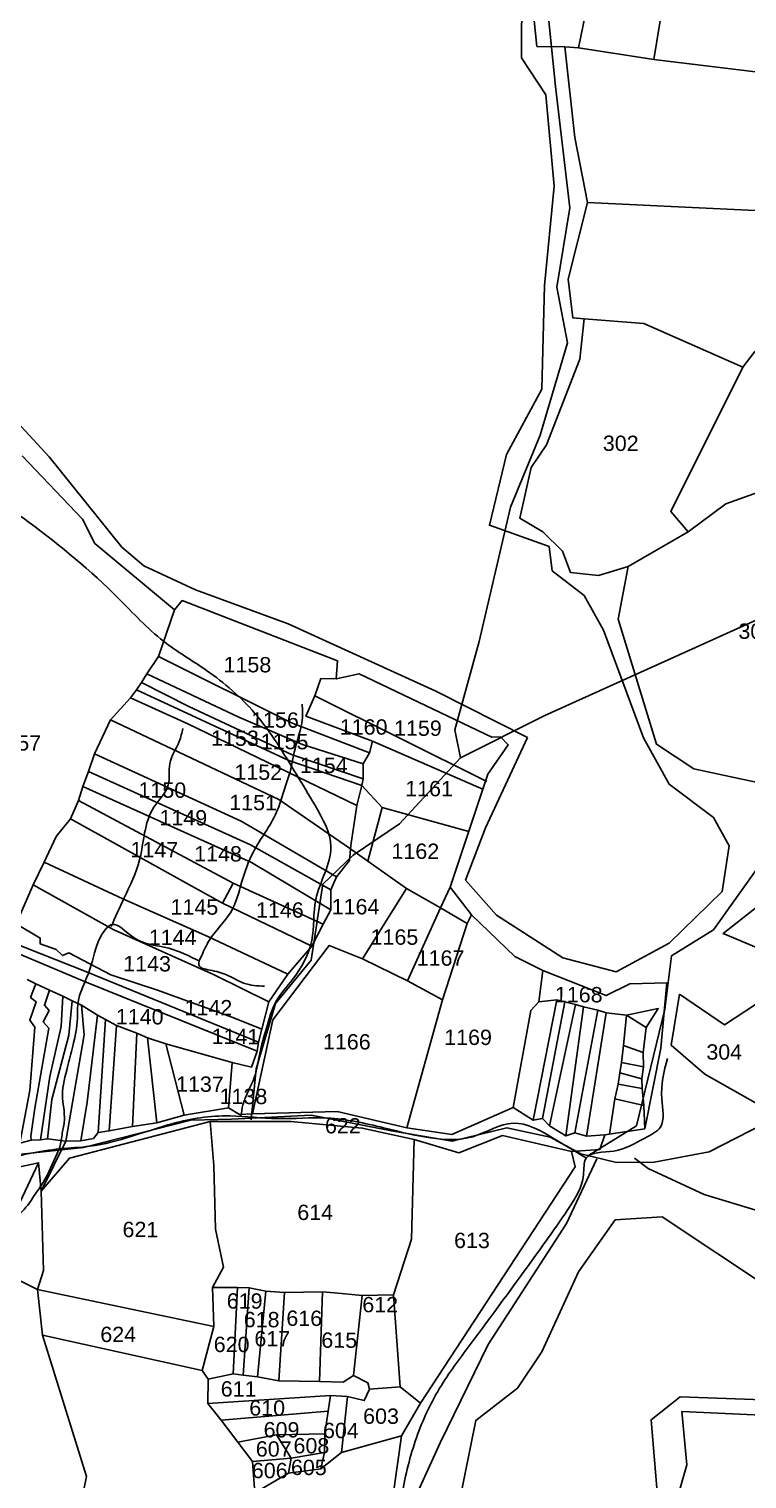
# Model space of a CAD drawing. Header units: inches. Extents: x 179671 to 186598, y 1613440 to 1621634.
# Drawn here: x 181437 to 182138, y 1617026 to 1618443 of the extents above; entities that cross this region are included whole.
import ezdxf
from ezdxf.enums import TextEntityAlignment as Align

# ---------------------------------------------------------------- set-up
doc = ezdxf.new("R2010")
doc.units = ezdxf.units.IN
doc.header["$LTSCALE"] = 15
doc.header["$MEASUREMENT"] = 0
for name, color, linetype in [('HILLS', 3, 'Continuous'), ('PLOT', 7, 'Continuous'), ('PLOT NO', 7, 'Continuous'), ('ROAD', 1, 'Continuous'), ('STREAM', 4, 'Continuous')]:
    doc.layers.add(name, color=color, linetype=linetype)
doc.styles.get("Standard").update_dxf_attribs({"font": 'arial.ttf'})

msp = doc.modelspace()

# ---------------------------------------------------------------- linework, layer by layer
at = {"layer": 'HILLS'}
for points in [[(181924, 1617750.5), (181834.3, 1617796), (181690.1, 1617861.6), (181599.7, 1617895), (181549.1, 1617918.4), (181527.7, 1617936.7), (181456.7, 1618024.9), (181397.9, 1618088.5), (181373.2, 1618110.1), (181366.8, 1618165.2), (181330, 1618200.1), (181239.6, 1618256.5), (181202.8, 1618283.6), (181200.8, 1618328.8), (181247.4, 1618541.9)], [(181924, 1617750.5), (181882.7, 1617662.3), (181863.3, 1617611.1), (181893.5, 1617576.9), (181958.5, 1617535.2), (182010.5, 1617521.5), (182062.2, 1617549.6), (182114.1, 1617600), (182120.7, 1617644.6), (182105.6, 1617672.4), (182062.2, 1617704.9), (182037, 1617750.4), (181998, 1617855.5), (181979.1, 1617889.5), (181947.8, 1617913.6), (181944.9, 1617937.2), (181886.6, 1617958.1), (181903.4, 1618027.3), (181937.8, 1618091), (181940.5, 1618192.4), (181950, 1618289.5), (181941.7, 1618378.9), (181918.1, 1618415.1), (181918.4, 1618483.6)], [(182162, 1617210.9), (182055.4, 1617282.1), (182009.6, 1617279.1), (181973.5, 1617228.2), (181937.9, 1617150.1), (181914, 1617114.4), (181873.3, 1617083), (181846.3, 1616949.2), (181839.9, 1616763), (181859.3, 1616613.5), (181904.4, 1616431), (181923.2, 1616368.1), (181888.7, 1616321.6), (181855.7, 1616228.3), (181851.1, 1616143.6)], [(182163.3, 1616864.8), (182125.4, 1616872.8), (182076.7, 1616959.7), (182050.1, 1617016.6), (182044.6, 1617083.5), (182073.1, 1617106), (182171.6, 1617102.4)]]:
    msp.add_lwpolyline(points, dxfattribs=at)
at = {"layer": 'PLOT'}
for points in [[(182047.2, 1618413.4), (182056.4, 1618469.1), (182069.1, 1618476.7), (182070.5, 1618493.1), (182150.8, 1618478.5), (182153.8, 1618492.9), (182176.5, 1618493.1), (182179.4, 1618518.5), (182183, 1618533), (182199, 1618587.3)], [(181973.8, 1618424.8), (181988.9, 1618499.6), (181914.3, 1618513)], [(181926.2, 1618493.5), (181933, 1618426.2), (181960.4, 1618425.7), (181970.1, 1618337.2), (181982.5, 1618273.7), (181963.5, 1618198.6), (181968, 1618160.9), (181979.1, 1618159.8), (181974.9, 1618120.5), (181942.5, 1618036.6), (181927.4, 1618014.6), (181916.5, 1617964.9), (181938.8, 1617951.5), (181958.1, 1617932.7), (181965.7, 1617911.9), (181993.1, 1617908.8), (182022.2, 1617917.7), (182012.5, 1617866.3), (182049.8, 1617743.9), (182086.4, 1617719.9), (182178.8, 1617700.2)], [(182428.8, 1618290.1), (182401.1, 1618285.1), (182272.2, 1618348.7), (182187.5, 1618370.4), (182184.1, 1618396.9), (182047.2, 1618413.4), (181973.8, 1618424.8), (181960.4, 1618425.7)], [(181982.5, 1618273.7), (182214.4, 1618262.7), (182222.3, 1618247.9), (182398.5, 1618213.4)], [(182134.1, 1618112.7), (182037.6, 1618155.4), (181979.1, 1618159.8)], [(182080.8, 1617951.7), (182063.9, 1617971.5), (182134.1, 1618112.7), (182145.9, 1618127.8), (182174.4, 1618134.8), (182182.4, 1618155.2), (182281.5, 1618132.2), (182329.9, 1618130.2)], [(181430.4, 1618026), (181489.1, 1617963.9), (181501.4, 1617940.4), (181579, 1617875.4), (181586.5, 1617884.4), (181738.4, 1617825.6), (181737.1, 1617807.9), (181759.4, 1617812.7), (181888.9, 1617750.8), (181897.6, 1617751.2), (181905, 1617743.4), (181885.1, 1617714.6), (181848.2, 1617604.4), (181869, 1617577.1), (181911.5, 1617536.6), (181938.7, 1617522.9), (182000.6, 1617498.2), (182023.7, 1617509.9), (182059.9, 1617510.6), (182054.2, 1617446.9), (182038.4, 1617367.9)], [(182303.5, 1618013.2), (182247, 1617983.3), (182185.8, 1618003.6), (182117.7, 1617978.9), (182080.8, 1617951.7), (182022.2, 1617917.7)], [(181579, 1617875.4), (181563.6, 1617829.7), (181551.9, 1617812.7), (181546.7, 1617804.3), (181542.1, 1617797.3), (181536.1, 1617789.5), (181516.5, 1617768), (181501, 1617734.5), (181495.2, 1617717.3), (181489.5, 1617702.7), (181485.3, 1617688.9), (181477.4, 1617671.1), (181463.5, 1617653.9), (181451.8, 1617628.8), (181441.1, 1617606.7), (181424.5, 1617568.4)], [(181769.4, 1617735.7), (181693.3, 1617765), (181563.6, 1617829.7)], [(181551.9, 1617812.7), (181641.9, 1617770.4), (181704.1, 1617743.7), (181763.5, 1617724.7)], [(181435.1, 1617514.1), (181443.7, 1617509.6), (181457.1, 1617503.5), (181470.1, 1617497.7), (181479.2, 1617493.1), (181488.2, 1617488.9), (181504, 1617479.1), (181511.7, 1617474.9), (181522.3, 1617468.9), (181542.3, 1617461.4), (181552.7, 1617457.1), (181570.6, 1617451.1), (181635.5, 1617432.8), (181654.4, 1617428.3), (181659.7, 1617443.9), (181661.2, 1617452.7), (181664.3, 1617465.3), (181671.3, 1617492.3), (181689.9, 1617519.3), (181713.2, 1617546.5), (181724.4, 1617568.1), (181731.8, 1617582), (181731.7, 1617601.7), (181737.3, 1617614.2), (181750, 1617630.2), (181751.2, 1617645.1), (181757, 1617684), (181762.1, 1617703.8), (181763.5, 1617710.2), (181763.5, 1617724.7), (181769.4, 1617735.7), (181772.5, 1617747.1), (181707.4, 1617771.5), (181716, 1617791.4), (181722.1, 1617808.3), (181737.1, 1617807.9)], [(181542.1, 1617797.3), (181690.9, 1617728.2), (181762.1, 1617703.8)], [(181763.5, 1617710.2), (181693.9, 1617733.6), (181593, 1617781), (181546.7, 1617804.3)], [(181757, 1617684), (181592.2, 1617764.1), (181536.1, 1617789.5)], [(181716, 1617791.4), (181884, 1617707.6)], [(181681, 1617689.9), (181516.5, 1617768)], [(181772.5, 1617747.1), (181881, 1617699.9)], [(181501, 1617734.5), (181644.2, 1617668.7), (181737.3, 1617614.2)], [(181731.7, 1617601.7), (181653.3, 1617645.5), (181495.2, 1617717.3)], [(181489.5, 1617702.7), (181654.4, 1617628.4), (181731.8, 1617582)], [(181768, 1617629.8), (181782, 1617682.2), (181762.1, 1617703.8)], [(181724.4, 1617568.1), (181636.3, 1617608.2), (181485.3, 1617688.9)], [(181864.8, 1617568.6), (181838.8, 1617584.2), (181805.6, 1617602.9), (181768, 1617629.8), (181750.1, 1617642.4), (181681, 1617689.9)], [(181782, 1617682.2), (181866.7, 1617658.8)], [(181477.4, 1617671.1), (181625.8, 1617588.7), (181713.2, 1617546.5)], [(181689.9, 1617519.3), (181611.6, 1617556), (181528.6, 1617593), (181451.8, 1617628.8)], [(181441.1, 1617606.7), (181519.3, 1617562.8), (181617.9, 1617518.4), (181671.3, 1617492.3)], [(181636.3, 1617608.2), (181625.8, 1617588.7)], [(181762.8, 1617534.1), (181805.6, 1617602.9)], [(181848.2, 1617604.4), (181838.8, 1617584.2), (181806.7, 1617512.7)], [(182148.4, 1617585.3), (182114.9, 1617558.8), (182159.9, 1617540.2)], [(181664.3, 1617465.3), (181636.1, 1617476.7), (181562.5, 1617503.6), (181517, 1617518.5), (181475.8, 1617540), (181469.6, 1617537.3), (181463.5, 1617543.2), (181447.8, 1617549), (181447.9, 1617554.5), (181424.5, 1617568.4)], [(181655.4, 1617382.7), (181675, 1617474.5), (181730.1, 1617547.1), (181762.8, 1617534.1), (181806.7, 1617512.7), (181840.9, 1617494), (181864.8, 1617568.6), (181869, 1617577.1)], [(181659.7, 1617443.9), (181491.2, 1617512), (181416.3, 1617543.8)], [(181419.8, 1617550.5), (181493, 1617521.6), (181661.2, 1617452.7)], [(182072.4, 1617499.5), (182116.1, 1617469.6), (182156.9, 1617496.5), (182163.5, 1617496.4), (182186, 1617502.3), (182421.8, 1617548.3)], [(181938.7, 1617522.9), (181935, 1617492.3), (181927.2, 1617483.8), (181910, 1617388.9)], [(181427.9, 1617354), (181437.8, 1617405.6), (181442.8, 1617467.3), (181437.8, 1617474.1), (181444, 1617492), (181438.5, 1617496.5), (181443.7, 1617509.6)], [(181457.1, 1617503.5), (181452.1, 1617489), (181456.6, 1617483.7), (181450.8, 1617472.6), (181456.3, 1617466.5), (181442.7, 1617388.3), (181438.9, 1617360.7), (181439.2, 1617356.8)], [(181448.2, 1617357.3), (181457.2, 1617419.1), (181468.5, 1617468), (181470.1, 1617497.7)], [(182072.4, 1617499.5), (182064.2, 1617449.9), (182097, 1617421.3), (182148.9, 1617392.1), (182170.3, 1617394), (182198, 1617403.6), (182162.8, 1617492.4)], [(181479.2, 1617493.1), (181476, 1617459.7), (181459.4, 1617396.6), (181455.1, 1617358.1)], [(181473.1, 1617355.8), (181490.9, 1617459.8), (181488.2, 1617488.9)], [(181805.9, 1617369), (181840.9, 1617494)], [(181929.4, 1617376.4), (181952.4, 1617494)], [(181935, 1617492.3), (181952.4, 1617494), (181960.2, 1617492.3), (181970.6, 1617489.7), (181978.4, 1617487.4), (181992.4, 1617483.9), (182000.7, 1617481.5), (182020.7, 1617479.1), (182051.6, 1617485.5), (182039.9, 1617467), (182036.7, 1617442.6), (182037.2, 1617428.6), (182035.4, 1617416.9), (182036, 1617407.4), (182037.6, 1617390.7), (182038.4, 1617367.9)], [(181960.2, 1617492.3), (181938.5, 1617378)], [(181945.2, 1617371), (181970.6, 1617489.7)], [(181978.4, 1617487.4), (181961.3, 1617361.1)], [(181970.1, 1617364.2), (181992.4, 1617483.9)], [(181504, 1617479.1), (181493.7, 1617394), (181487.5, 1617356.1)], [(181504.5, 1617364.5), (181511.7, 1617474.9)], [(181522.3, 1617468.9), (181515.4, 1617365.9)], [(182000.7, 1617481.5), (181981.6, 1617360.8)], [(182004, 1617362.9), (182009.2, 1617397.4), (182012.3, 1617411.6), (182014, 1617422.7), (182015.7, 1617433), (182017.7, 1617449.6), (182020.7, 1617479.1), (182039.9, 1617467)], [(181538.2, 1617370.4), (181542.3, 1617461.4)], [(181552.7, 1617457.1), (181561.7, 1617373.8)], [(181588.5, 1617381.5), (181570.6, 1617451.1)], [(182036.7, 1617442.6), (182017.7, 1617449.6)], [(181635.5, 1617432.8), (181631.8, 1617388.5)], [(182015.7, 1617433), (182037.2, 1617428.6)], [(182035.4, 1617416.9), (182014, 1617422.7)], [(182012.3, 1617411.6), (182036, 1617407.4)], [(181427.9, 1617354), (181439.2, 1617356.8), (181448.2, 1617357.3), (181455.1, 1617358.1), (181473.1, 1617355.8), (181487.5, 1617356.1), (181499.9, 1617358.6), (181504.5, 1617364.5), (181515.4, 1617365.9), (181538.2, 1617370.4), (181561.7, 1617373.8), (181588.5, 1617381.5), (181631.8, 1617388.5), (181642.5, 1617382), (181655.4, 1617382.7), (181737.8, 1617384.8), (181805.9, 1617369), (181849.9, 1617362.3), (181910, 1617388.9), (181929.4, 1617376.4), (181938.5, 1617378), (181945.2, 1617371), (181961.3, 1617361.1), (181970.1, 1617364.2), (181981.6, 1617360.8), (181999.3, 1617362.1), (182038.4, 1617367.9)], [(182009.2, 1617397.4), (182037.6, 1617390.7)], [(181101.6, 1616996.1), (181115.8, 1617052.3), (181135.3, 1617057), (181219.8, 1617006.1), (181237.6, 1617036.9), (181292, 1617156.5), (181332.9, 1617199.4), (181394.3, 1617269.3), (181428, 1617296), (181446.4, 1617334.9), (181448.7, 1617307), (181476.6, 1617339.2), (181614, 1617375), (181692.8, 1617375), (181762.5, 1617368.7), (181813.1, 1617357.5), (181856.7, 1617344.4), (181899.4, 1617361.6), (181966.7, 1617345.8), (181994.6, 1617347.8), (181999.3, 1617362.1)], [(181657.4, 1617012.1), (181655.2, 1617042.6), (181640.9, 1617061.5), (181624.6, 1617083.2), (181611.5, 1617099.6), (181611.9, 1617123.2), (181606.1, 1617131.7), (181617.4, 1617174.9), (181616.2, 1617212.8), (181626.8, 1617232.8), (181619.1, 1617269.8), (181617.6, 1617332.1), (181614, 1617375)], [(181606.1, 1617131.7), (181450.2, 1617166.3), (181445.3, 1617210.9), (181451.2, 1617229.5), (181448.7, 1617307), (181473.1, 1617355.8)], [(181813.1, 1617357.5), (181810.6, 1617260.2), (181793.1, 1617205.6), (181799.6, 1617115.8), (181819.5, 1617099.8), (181800.8, 1617067.9), (181792.9, 1617012.3), (181781.1, 1616981.4), (181809.2, 1616845.4), (181793.8, 1616835.1)], [(181819.5, 1617099.8), (181970.5, 1617331), (181966.7, 1617345.8)], [(181446.4, 1617334.9), (181373.7, 1617319.1), (181351, 1617315.5), (181339.1, 1617315.7), (181325.7, 1617315), (181314.8, 1617314.6), (181278.2, 1617331.1), (181218.4, 1617318.1), (181187.5, 1617321), (181149.9, 1617322.6), (181169.1, 1617333.4)], [(181248.9, 1617037.3), (181295.4, 1617138.2), (181322.3, 1617160.2), (181368.6, 1617228.3), (181386, 1617240.5), (181445.3, 1617210.9)], [(181445.3, 1617210.9), (181617.4, 1617174.9)], [(181616.2, 1617212.8), (181640.5, 1617213), (181652.1, 1617212.5), (181652.1, 1617212.5), (181668.3, 1617209.2), (181686.6, 1617208), (181723.7, 1617208.7), (181735.5, 1617207.8), (181762.3, 1617204.9), (181793.1, 1617205.6)], [(181640.5, 1617213), (181636.3, 1617128.5)], [(181636.3, 1617128.5), (181646.3, 1617127.2), (181652.1, 1617212.5)], [(181668.3, 1617209.2), (181660, 1617125.5)], [(181681.1, 1617121.6), (181686.6, 1617208)], [(181723.7, 1617208.7), (181720.6, 1617120.9)], [(181753.9, 1617126.9), (181762.3, 1617204.9)], [(181450.2, 1617166.3), (181493, 1617028.1), (181481.9, 1616972.3), (181470, 1616895.2), (181445.6, 1616706.7)], [(181690.4, 1617031.3), (181692.9, 1617045.9), (181678.6, 1617068.8), (181726, 1617069.9), (181729.2, 1617092.1), (181731.6, 1617107.2), (181748.2, 1617106.3), (181764.4, 1617102.3), (181769.6, 1617113.5), (181767.9, 1617119.8), (181753.9, 1617126.9), (181743.9, 1617120.3), (181720.6, 1617120.9), (181681.1, 1617121.6), (181660, 1617125.5), (181646.3, 1617127.2), (181636.3, 1617128.5), (181611.9, 1617123.2)], [(181769.6, 1617113.5), (181799.6, 1617115.8)], [(181731.6, 1617107.2), (181611.5, 1617099.6)], [(181742.2, 1617051.5), (181748.2, 1617106.3)], [(181624.6, 1617083.2), (181729.2, 1617092.1)], [(182159.1, 1617087.8), (182074.5, 1617091.6), (182079.4, 1617039.4), (182068.3, 1617000.8), (182101.7, 1616988.7), (182113.7, 1616912.5), (182149.5, 1616888.8)], [(181678.6, 1617068.8), (181640.9, 1617061.5)], [(181655.2, 1617042.6), (181692.9, 1617045.9), (181725.6, 1617051.4), (181726, 1617069.9)], [(181800.8, 1617067.9), (181742.2, 1617051.5), (181722.1, 1617035.5), (181690.4, 1617031.3), (181657.4, 1617012.1)], [(181725.6, 1617051.4), (181722.1, 1617035.5)]]:
    msp.add_lwpolyline(points, dxfattribs=at)
at = {"layer": 'ROAD'}
for points in [[(181941.7, 1618480.7), (181951.3, 1618386.9), (181965.2, 1618268.3), (181952.4, 1618190.8), (181962.8, 1618136.4), (181936.2, 1618046.1), (181907.1, 1617975.6), (181876.5, 1617844.4), (181853, 1617758.2), (181858.5, 1617730.7), (181798.8, 1617666.2), (181753.6, 1617635.7), (181724.1, 1617607.1), (181712.5, 1617532.8), (181677.7, 1617490.6), (181659, 1617426.7), (181654.1, 1617376.9)], [(181858.5, 1617730.7), (181940.8, 1617772.2), (182208.4, 1617893.1), (182282.8, 1617936.8), (182304.2, 1617967.4)], [(181983.5, 1617341.8), (182030.4, 1617371), (182057.9, 1617485.1), (182064.4, 1617537.2), (182105.4, 1617562.5), (182174.3, 1617658.9), (182228.1, 1617766.6), (182274.6, 1617908.2), (182301.9, 1617965.8)], [(182168.6, 1617380.1), (182101.4, 1617345.4), (182047.4, 1617335.3), (182010.8, 1617335.1), (181975.9, 1617343.6), (181945.9, 1617359.8), (181903.8, 1617369), (181850.4, 1617355.9), (181791, 1617366), (181712.4, 1617381.5), (181634.6, 1617377.4), (181595, 1617376.6), (181490.1, 1617349.8), (181429.6, 1617343.1)], [(181991.5, 1617338.5), (181962.1, 1617275.5), (181885.5, 1617157.1), (181838.5, 1617061), (181818.4, 1617016.8)], [(182160.8, 1617284.3), (182096.3, 1617303.8), (182041.8, 1617329.2), (182028.4, 1617339.3)]]:
    msp.add_lwpolyline(points, dxfattribs=at)
at = {"layer": 'STREAM'}
for points in [[(180507.4, 1619093.9), (180535.5, 1619079.1), (180570.1, 1619063.9), (180598, 1619051.4), (180652.5, 1619027.2), (180689.3, 1619006.5), (180729.5, 1618982.8), (180787, 1618938.7), (180810.6, 1618898.9), (180866.1, 1618841.2), (180898.2, 1618814.4), (180950.8, 1618770.9), (180995.3, 1618740.2), (181022, 1618718.6), (181049.3, 1618703.8), (181075.4, 1618680.5), (181099.8, 1618661.5), (181116, 1618625.8), (181121.7, 1618596.4), (181124.8, 1618581.2), (181127.4, 1618548.5), (181136.2, 1618508), (181138.2, 1618474.3), (181136.4, 1618433.4), (181137.4, 1618375.2), (181127, 1618328.4), (181125.6, 1618293.1), (181137.4, 1618254), (181157.8, 1618235.2), (181176.8, 1618197.6), (181204.4, 1618158.7), (181254.1, 1618100.3), (181303.7, 1618043), (181346.2, 1618005), (181396.9, 1617985.6), (181437.3, 1617960.7), (181524.1, 1617886.8), (181568.3, 1617844.8), (181610.4, 1617816.1), (181657.6, 1617774.2), (181698.4, 1617714.1), (181716.1, 1617684.6), (181731.8, 1617643.6), (181717.1, 1617592.1), (181713.1, 1617552.1), (181694.3, 1617514), (181678.4, 1617492.7), (181668.8, 1617466.4), (181662.3, 1617441.5), (181657.3, 1617418.8), (181650.3, 1617403.1), (181645.9, 1617391.4), (181644, 1617380.6)], [(181703.7, 1617783.3), (181703.9, 1617767.9), (181697.6, 1617742.6), (181691.9, 1617716.9), (181686.7, 1617701.2), (181678.5, 1617677), (181656.2, 1617638.9), (181644.6, 1617608.8), (181634.3, 1617580.3), (181612.8, 1617552), (181605.3, 1617536.7), (181602.8, 1617528.2), (181615.9, 1617522.7), (181631.8, 1617517.7), (181646.6, 1617510.5), (181666.9, 1617507.4)], [(181517.1, 1617565.7), (181530, 1617593.7), (181545, 1617630.9), (181558.9, 1617682.4), (181573, 1617704.3), (181574.4, 1617724.9), (181583.7, 1617746.8), (181587.3, 1617759.5)], [(181603.4, 1617532), (181573.5, 1617544.5), (181537.3, 1617556.2), (181518.4, 1617567.8), (181507.4, 1617556.6), (181496.5, 1617524.2), (181484.6, 1617489.2), (181484.3, 1617476.3), (181479.7, 1617448.7), (181474.7, 1617428.7), (181469.7, 1617401), (181471.5, 1617376.3), (181469.5, 1617363.7), (181467, 1617350), (181464.5, 1617344)], [(181861.9, 1615447.2), (181872.1, 1615470.8), (181874.5, 1615503.5), (181889.7, 1615541.4), (181899.3, 1615580.1), (181908.5, 1615619.5), (181894.8, 1615688.7), (181857.1, 1615760.4), (181833.3, 1615827.2), (181819.6, 1615850.7), (181797.7, 1615957.6), (181778.7, 1616039.1), (181786.1, 1616075.9), (181781.4, 1616112.8), (181784, 1616170.1), (181789.6, 1616196), (181811, 1616268.8), (181825.8, 1616347.9), (181846, 1616404.5), (181880.6, 1616435.2), (181868.7, 1616503.1), (181862.4, 1616566.6), (181854, 1616596.2), (181843.8, 1616621), (181844, 1616650.5), (181834.4, 1616682), (181828.5, 1616707.9), (181810.6, 1616766.4), (181812, 1616813.4), (181812.2, 1616861.1), (181803.3, 1616908.9), (181796.2, 1616954.2), (181800.7, 1617007.6), (181814.2, 1617062.5), (181838, 1617114.3), (181867.8, 1617157), (181931.6, 1617244), (181964.5, 1617291), (181978.5, 1617322.9), (181981, 1617339.2), (182008.2, 1617346.3), (182038.4, 1617358.9), (182053.6, 1617369.7), (182054.9, 1617397.4), (182060.5, 1617436.7)], [(181981.4, 1617339.4), (181949.8, 1617358.3), (181909.9, 1617373.5), (181870.3, 1617360.3), (181829.2, 1617359.1), (181783.3, 1617369), (181728.3, 1617378.5), (181679.7, 1617378), (181633.3, 1617380.6), (181604.5, 1617378.8), (181577.8, 1617373.2), (181496.4, 1617351), (181467.1, 1617348.4), (181407.6, 1617337.6), (181353.9, 1617329.9), (181282.7, 1617337), (181228.9, 1617328.5), (181225.1, 1617319.3), (181225.3, 1617288.1), (181220.3, 1617270.6)], [(181464.5, 1617344), (181450.7, 1617315.6), (181442.1, 1617302.7), (181428.2, 1617285.3), (181407.9, 1617271.2), (181396.2, 1617256.3), (181383.5, 1617244.5), (181366, 1617229.6), (181350.4, 1617206.2), (181328.1, 1617186.2), (181318.1, 1617166.9), (181304.2, 1617156.2), (181292, 1617141.6), (181275.8, 1617108.2), (181266.3, 1617089.7), (181259.9, 1617075.4), (181255.2, 1617065.4), (181242.2, 1617030.7), (181236.3, 1617005.6), (181235.4, 1616993.7), (181246.4, 1616977.9), (181258.8, 1616951.8), (181262, 1616932.5), (181263.3, 1616906.8), (181271.2, 1616872.8), (181279.7, 1616853.7), (181282.7, 1616833.5)]]:
    msp.add_spline(points, degree=3, dxfattribs=at)

# ---------------------------------------------------------------- texts
at = {"layer": 'PLOT NO'}
for s, p in [('302', (182014.9, 1618038.2)), ('303', (182147.3, 1617854.5)), ('1158', (181650.3, 1617821.8)), ('1156', (181677.2, 1617767.7)), ('1160', (181763.8, 1617760.9)), ('1159', (181816.8, 1617759.7)), ('1157', (181425.5, 1617745.3)), ('1153', (181638.1, 1617749.9)), ('1155', (181686.6, 1617746.6)), ('1152', (181660.9, 1617716.7)), ('1154', (181724.9, 1617723.4)), ('1150', (181567.2, 1617699.2)), ('1161', (181827.7, 1617700.6)), ('1151', (181655.9, 1617687)), ('1149', (181587.7, 1617672.1)), ('1147', (181559.4, 1617640.9)), ('1148', (181621.6, 1617636.9)), ('1162', (181814.3, 1617639.4)), ('1145', (181598.5, 1617584.9)), ('1146', (181682, 1617582)), ('1164', (181755.9, 1617585.2)), ('1144', (181577.3, 1617555.2)), ('1165', (181793.9, 1617555.5)), ('1167', (181838.9, 1617535)), ('1143', (181552.3, 1617529.4)), ('1168', (181973.9, 1617499.2)), ('1140', (181545.1, 1617477.6)), ('1142', (181612.2, 1617486.5)), ('1141', (181638.6, 1617458.3)), ('1166', (181747.4, 1617453.1)), ('1169', (181865.8, 1617457.5)), ('304', (182116, 1617443.1)), ('1137', (181603.9, 1617411.7)), ('1138', (181646.4, 1617399.7)), ('622', (181743.5, 1617371)), ('614', (181716.5, 1617286.3)), ('621', (181545.8, 1617269.6)), ('613', (181869.6, 1617258.9)), ('619', (181647.6, 1617199.7)), ('612', (181780, 1617196.1)), ('618', (181664.2, 1617181.5)), ('616', (181705.8, 1617182.8)), ('624', (181524.1, 1617167)), ('620', (181634.9, 1617157.2)), ('617', (181674.6, 1617162.8)), ('615', (181740, 1617161.4)), ('611', (181641.7, 1617113.7)), ('610', (181669.6, 1617095.1)), ('603', (181780.8, 1617087.1)), ('609', (181683.6, 1617073.8)), ('604', (181741.6, 1617073.1)), ('607', (181676, 1617055)), ('608', (181712.8, 1617058.2)), ('605', (181710.3, 1617037)), ('606', (181672.1, 1617033.9))]:
    msp.add_text(s, height=15, rotation=359.7684, dxfattribs=at).set_placement(p, align=Align.MIDDLE_CENTER)

doc.saveas('drawing.dxf')
